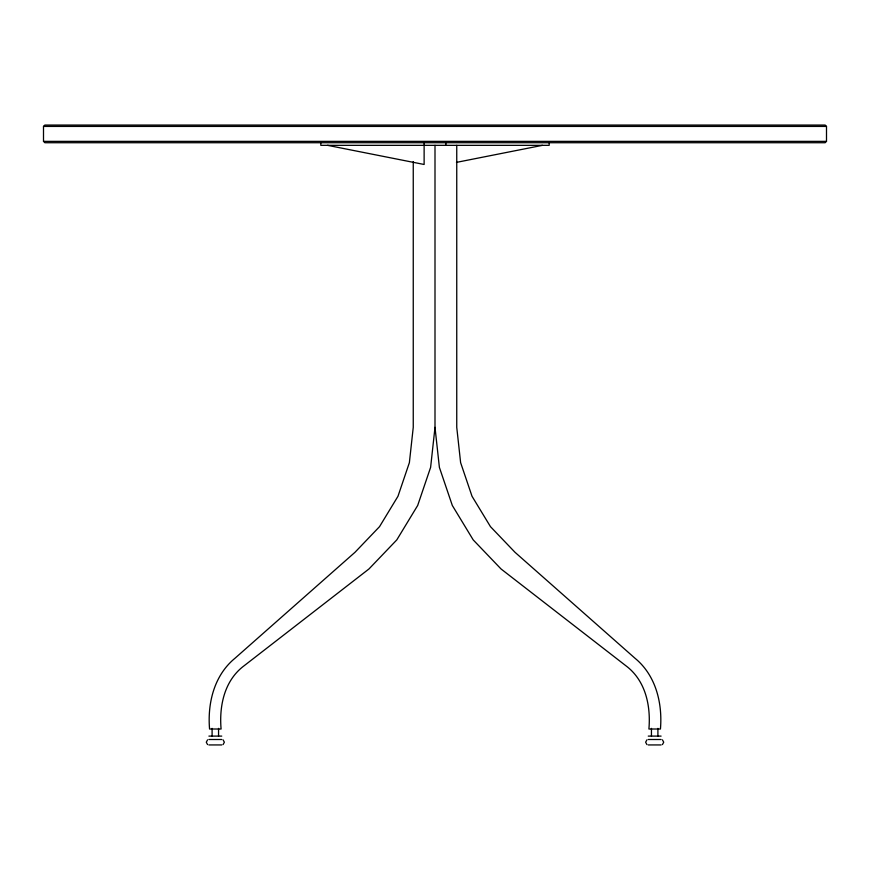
<?xml version="1.0" encoding="UTF-8"?>
<svg xmlns="http://www.w3.org/2000/svg" width="870" height="870" viewBox="0 0 870 870"><rect width="100%" height="100%" fill="white"/><g stroke="black" fill="none" stroke-linecap="round" stroke-linejoin="round"><path stroke-width="1.3" d="M435 145.333L435 427.344L430.617 467.353L417.676 505.481L396.796 539.889L368.956 568.969L242.338 667.138C224.047 682.047 219.164 706.56 221.089 729.016L209.561 729.016C207.386 703.145 214.14 675.392 234.933 658.307L354.982 552.309L379.537 526.644L397.971 496.281L409.378 462.655L413.25 427.344L413.25 161.602M207.571 739.859L206.277 742.219L207.571 744.579M223.079 744.579L224.373 742.219L223.079 739.859M646.921 739.859L645.627 742.219L646.921 744.579M662.429 744.579L663.723 742.219L662.429 739.859M43.5 126.422L44.859 125.062L825.141 125.062L826.5 126.422L826.5 141.364L825.141 142.724L44.859 142.724L43.5 141.364L43.5 126.422L826.5 126.422M456.456 162.375L542.467 145.333M43.5 141.364L826.5 141.364M208.909 736.107L221.741 736.107M648.259 736.107L661.091 736.107M208.909 739.5L221.741 739.5M648.259 739.5L661.091 739.5M208.865 744.937L221.785 744.937M648.215 744.937L661.135 744.937M327.533 145.333L424.125 164.474L424.125 142.724M435 427.344L439.383 467.353L452.324 505.481L473.204 539.889L501.044 568.969L627.661 667.138C645.953 682.047 650.836 706.56 648.911 729.016L660.439 729.016C662.614 703.145 655.86 675.392 635.067 658.307L515.018 552.309L490.462 526.644L472.029 496.281L460.621 462.655L456.75 427.344L456.75 145.333M657.905 728.375L657.905 736.107M651.445 728.375L651.445 736.107M549.188 142.724L549.188 145.333L320.812 145.333L320.812 142.724M445.875 142.724L445.875 145.333M218.555 728.375L218.555 736.107M212.095 728.375L212.095 736.107"/></g></svg>
